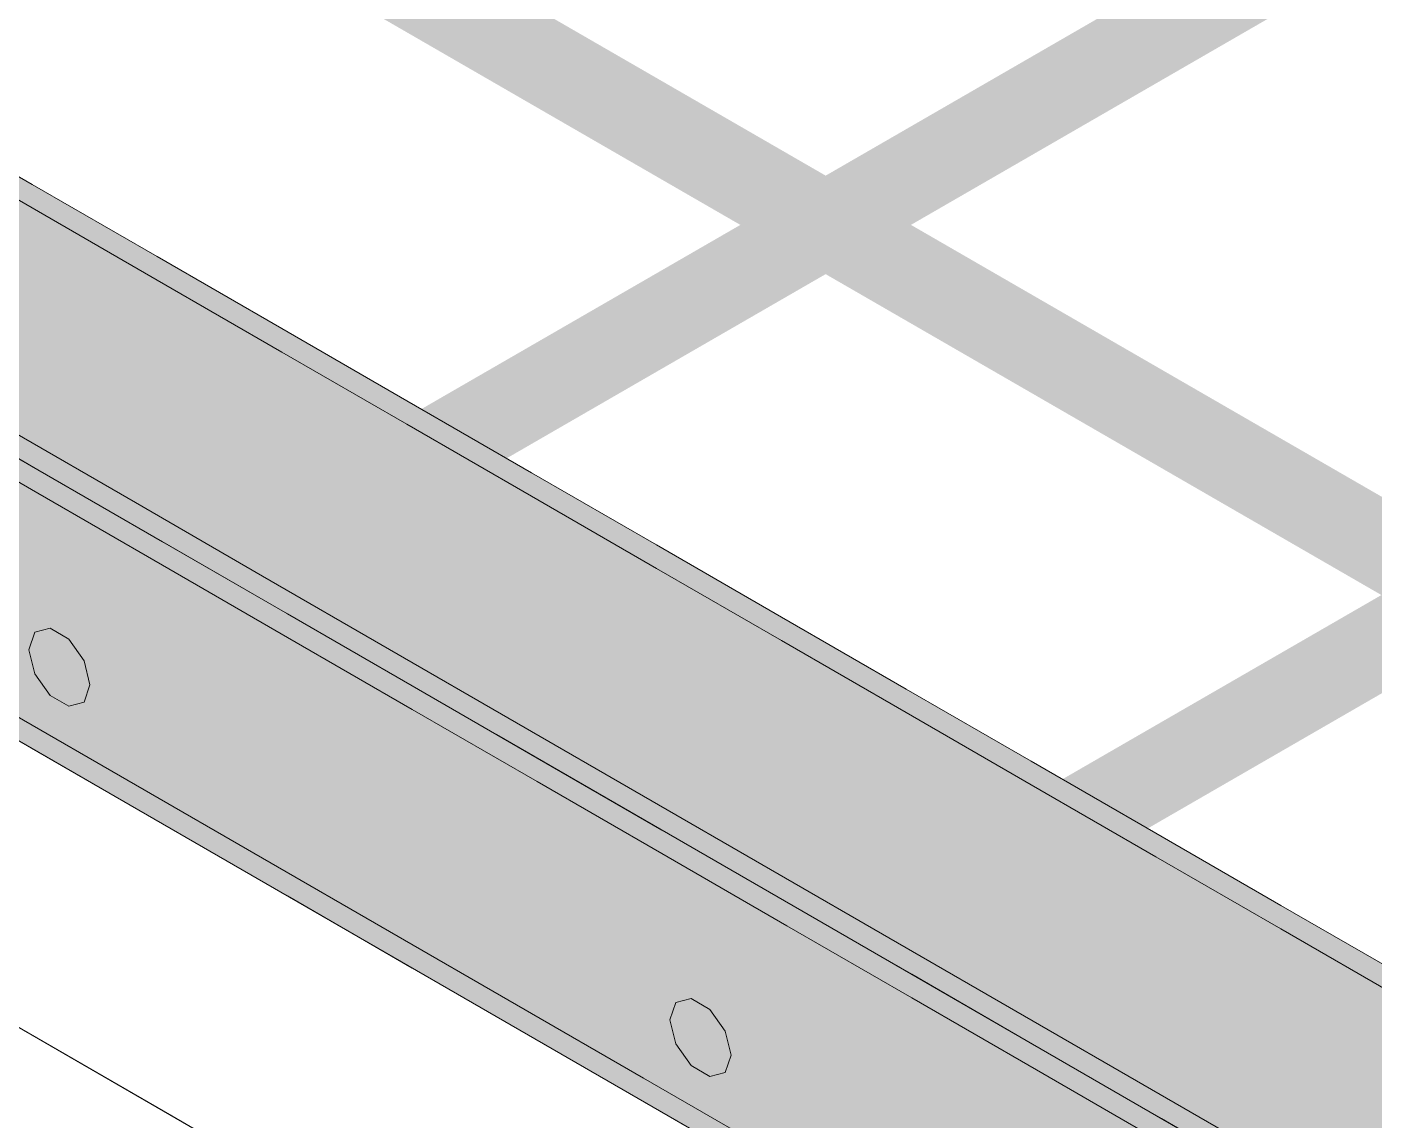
# Model space of a CAD drawing. Header units: metres. Extents: x 349021 to 349543, y 9281040 to 9281959.
# Drawn here: x 349206.9025 to 349207.2665, y 9281041.4445 to 9281041.7398 of the extents above; entities that cross this region are included whole.
import ezdxf

# ---------------------------------------------------------------- set-up
doc = ezdxf.new("R2010")
doc.units = ezdxf.units.M
doc.header["$LTSCALE"] = 0.25
doc.layers.add('ISO-3D', color=7, linetype='CONTINUOUS', lineweight=13)
doc.layers.add('ISO-3D-ARISTAS', color=250, linetype='CONTINUOUS', lineweight=13)

msp = doc.modelspace()

# ---------------------------------------------------------------- linework, layer by layer
at = {"layer": 'ISO-3D', "true_color": 0x7c4f34}
for points in [[(349207.05505, 9281041.73487), (349207.04995, 9281041.73192), (349206.97244, 9281041.78256), (349206.96734, 9281041.77962)], [(349206.90073, 9281041.77274), (349206.90582, 9281041.7698), (349206.81812, 9281041.72505), (349206.82322, 9281041.7221)], [(349207.23914, 9281041.76812), (349207.24424, 9281041.76518), (349207.15654, 9281041.72043), (349207.16163, 9281041.71749)], [(349207.04995, 9281041.71381), (349207.05505, 9281041.71675), (349206.96734, 9281041.7615), (349206.97244, 9281041.76444)], [(349206.90582, 9281041.75168), (349206.90073, 9281041.75462), (349206.82322, 9281041.70399), (349206.81812, 9281041.70693)], [(349207.24424, 9281041.74706), (349207.23914, 9281041.75001), (349207.16163, 9281041.69937), (349207.15654, 9281041.70231)], [(349207.13765, 9281041.68717), (349207.13255, 9281041.68423), (349207.05505, 9281041.73487), (349207.04995, 9281041.73192)], [(349207.15654, 9281041.72043), (349207.16163, 9281041.71749), (349207.07393, 9281041.67274), (349207.07903, 9281041.6698)], [(349207.13255, 9281041.66611), (349207.13765, 9281041.66906), (349207.04995, 9281041.71381), (349207.05505, 9281041.71675)], [(349207.16163, 9281041.69937), (349207.15654, 9281041.70231), (349207.07903, 9281041.65168), (349207.07393, 9281041.65462)], [(349207.22026, 9281041.63948), (349207.21516, 9281041.63654), (349207.13765, 9281041.68717), (349207.13255, 9281041.68423)], [(349207.07393, 9281041.67274), (349207.07903, 9281041.6698), (349206.99133, 9281041.62505), (349206.99642, 9281041.6221)], [(349207.21516, 9281041.61842), (349207.22026, 9281041.62136), (349207.13255, 9281041.66611), (349207.13765, 9281041.66906)], [(349207.07903, 9281041.65168), (349207.07393, 9281041.65462), (349206.99642, 9281041.60399), (349206.99133, 9281041.60693)], [(349207.30286, 9281041.59179), (349207.29777, 9281041.58885), (349207.22026, 9281041.63948), (349207.21516, 9281041.63654)], [(349206.96445, 9281041.58717), (349206.95935, 9281041.58423), (349206.88184, 9281041.63487), (349206.87674, 9281041.63192)], [(349206.99133, 9281041.62505), (349206.99642, 9281041.6221), (349206.90872, 9281041.57736), (349206.91382, 9281041.57441)], [(349207.29777, 9281041.57073), (349207.30286, 9281041.57367), (349207.21516, 9281041.61842), (349207.22026, 9281041.62136)], [(349207.32974, 9281041.62043), (349207.33484, 9281041.61749), (349207.24714, 9281041.57274), (349207.25223, 9281041.5698)], [(349206.95935, 9281041.56611), (349206.96445, 9281041.56906), (349206.87674, 9281041.61381), (349206.88184, 9281041.61675)], [(349206.99642, 9281041.60399), (349206.99133, 9281041.60693), (349206.91382, 9281041.55629), (349206.90872, 9281041.55924)], [(349207.33484, 9281041.59937), (349207.32974, 9281041.60231), (349207.25223, 9281041.55168), (349207.24714, 9281041.55462)], [(349207.04705, 9281041.53948), (349207.04195, 9281041.53654), (349206.96445, 9281041.58717), (349206.95935, 9281041.58423)], [(349207.24714, 9281041.57274), (349207.25223, 9281041.5698), (349207.16453, 9281041.52505), (349207.16963, 9281041.5221)], [(349207.04195, 9281041.51842), (349207.04705, 9281041.52136), (349206.95935, 9281041.56611), (349206.96445, 9281041.56906)], [(349207.25223, 9281041.55168), (349207.24714, 9281041.55462), (349207.16963, 9281041.50399), (349207.16453, 9281041.50693)], [(349207.12966, 9281041.49179), (349207.12456, 9281041.48885), (349207.04705, 9281041.53948), (349207.04195, 9281041.53654)], [(349207.16453, 9281041.52505), (349207.16963, 9281041.5221), (349207.08193, 9281041.47736), (349207.08702, 9281041.47441)], [(349207.12456, 9281041.47073), (349207.12966, 9281041.47367), (349207.04195, 9281041.51842), (349207.04705, 9281041.52136)], [(349207.16963, 9281041.50399), (349207.16453, 9281041.50693), (349207.08702, 9281041.45629), (349207.08193, 9281041.45924)], [(349207.21226, 9281041.4441), (349207.20717, 9281041.44115), (349207.12966, 9281041.49179), (349207.12456, 9281041.48885)], [(349207.20717, 9281041.42304), (349207.21226, 9281041.42598), (349207.12456, 9281041.47073), (349207.12966, 9281041.47367)]]:
    msp.add_solid(points, dxfattribs=at)
at = {"layer": 'ISO-3D', "true_color": 0x603d28}
for points in [[(349207.05917, 9281041.73379), (349207.05505, 9281041.73487), (349206.97657, 9281041.78148), (349206.97244, 9281041.78256)], [(349207.06075, 9281041.7291), (349207.05917, 9281041.73379), (349206.97814, 9281041.77679), (349206.97657, 9281041.78148)], [(349207.04425, 9281041.71957), (349207.04582, 9281041.71488), (349206.96164, 9281041.76727), (349206.96322, 9281041.76258)], [(349207.04582, 9281041.71488), (349207.04995, 9281041.71381), (349206.96322, 9281041.76258), (349206.96734, 9281041.7615)], [(349207.14178, 9281041.6861), (349207.13765, 9281041.68717), (349207.05917, 9281041.73379), (349207.05505, 9281041.73487)], [(349207.14335, 9281041.68141), (349207.14178, 9281041.6861), (349207.06075, 9281041.7291), (349207.05917, 9281041.73379)], [(349207.12685, 9281041.67188), (349207.12843, 9281041.66719), (349207.04425, 9281041.71957), (349207.04582, 9281041.71488)], [(349207.12843, 9281041.66719), (349207.13255, 9281041.66611), (349207.04582, 9281041.71488), (349207.04995, 9281041.71381)], [(349207.22438, 9281041.6384), (349207.22026, 9281041.63948), (349207.14178, 9281041.6861), (349207.13765, 9281041.68717)], [(349207.22596, 9281041.63371), (349207.22438, 9281041.6384), (349207.14335, 9281041.68141), (349207.14178, 9281041.6861)], [(349207.20946, 9281041.62419), (349207.21104, 9281041.6195), (349207.12685, 9281041.67188), (349207.12843, 9281041.66719)], [(349207.21104, 9281041.6195), (349207.21516, 9281041.61842), (349207.12843, 9281041.66719), (349207.13255, 9281041.66611)], [(349207.30699, 9281041.59071), (349207.30286, 9281041.59179), (349207.22438, 9281041.6384), (349207.22026, 9281041.63948)], [(349207.30856, 9281041.58602), (349207.30699, 9281041.59071), (349207.22596, 9281041.63371), (349207.22438, 9281041.6384)], [(349206.96857, 9281041.5861), (349206.96445, 9281041.58717), (349206.88597, 9281041.63379), (349206.88184, 9281041.63487)], [(349206.97015, 9281041.58141), (349206.96857, 9281041.5861), (349206.88754, 9281041.6291), (349206.88597, 9281041.63379)], [(349207.29207, 9281041.5765), (349207.29364, 9281041.57181), (349207.20946, 9281041.62419), (349207.21104, 9281041.6195)], [(349206.95365, 9281041.57188), (349206.95523, 9281041.56719), (349206.87104, 9281041.61957), (349206.87262, 9281041.61488)], [(349207.29364, 9281041.57181), (349207.29777, 9281041.57073), (349207.21104, 9281041.6195), (349207.21516, 9281041.61842)], [(349206.95523, 9281041.56719), (349206.95935, 9281041.56611), (349206.87262, 9281041.61488), (349206.87674, 9281041.61381)], [(349207.05118, 9281041.5384), (349207.04705, 9281041.53948), (349206.96857, 9281041.5861), (349206.96445, 9281041.58717)], [(349207.05275, 9281041.53371), (349207.05118, 9281041.5384), (349206.97015, 9281041.58141), (349206.96857, 9281041.5861)], [(349207.03626, 9281041.52419), (349207.03783, 9281041.5195), (349206.95365, 9281041.57188), (349206.95523, 9281041.56719)], [(349207.03783, 9281041.5195), (349207.04195, 9281041.51842), (349206.95523, 9281041.56719), (349206.95935, 9281041.56611)], [(349207.13378, 9281041.49071), (349207.12966, 9281041.49179), (349207.05118, 9281041.5384), (349207.04705, 9281041.53948)], [(349207.13536, 9281041.48602), (349207.13378, 9281041.49071), (349207.05275, 9281041.53371), (349207.05118, 9281041.5384)], [(349207.11886, 9281041.4765), (349207.12044, 9281041.47181), (349207.03626, 9281041.52419), (349207.03783, 9281041.5195)], [(349207.12044, 9281041.47181), (349207.12456, 9281041.47073), (349207.03783, 9281041.5195), (349207.04195, 9281041.51842)], [(349207.21639, 9281041.44302), (349207.21226, 9281041.4441), (349207.13378, 9281041.49071), (349207.12966, 9281041.49179)], [(349207.21796, 9281041.43833), (349207.21639, 9281041.44302), (349207.13536, 9281041.48602), (349207.13378, 9281041.49071)], [(349207.20147, 9281041.4288), (349207.20304, 9281041.42412), (349207.11886, 9281041.4765), (349207.12044, 9281041.47181)], [(349207.20304, 9281041.42412), (349207.20717, 9281041.42304), (349207.12044, 9281041.47181), (349207.12456, 9281041.47073)]]:
    msp.add_solid(points, dxfattribs=at)
at = {"layer": 'ISO-3D', "true_color": 0x865538}
for points in [[(349207.04995, 9281041.73192), (349207.04582, 9281041.72608), (349206.96734, 9281041.77962), (349206.96322, 9281041.77377)], [(349207.05505, 9281041.71675), (349207.05917, 9281041.72259), (349206.97244, 9281041.76444), (349206.97657, 9281041.77028)], [(349207.13255, 9281041.68423), (349207.12843, 9281041.67839), (349207.04995, 9281041.73192), (349207.04582, 9281041.72608)], [(349207.13765, 9281041.66906), (349207.14178, 9281041.6749), (349207.05505, 9281041.71675), (349207.05917, 9281041.72259)], [(349207.21516, 9281041.63654), (349207.21104, 9281041.6307), (349207.13255, 9281041.68423), (349207.12843, 9281041.67839)], [(349207.22026, 9281041.62136), (349207.22438, 9281041.62721), (349207.13765, 9281041.66906), (349207.14178, 9281041.6749)], [(349207.29777, 9281041.58885), (349207.29364, 9281041.58301), (349207.21516, 9281041.63654), (349207.21104, 9281041.6307)], [(349206.95935, 9281041.58423), (349206.95523, 9281041.57839), (349206.87674, 9281041.63192), (349206.87262, 9281041.62608)], [(349207.30286, 9281041.57367), (349207.30699, 9281041.57951), (349207.22026, 9281041.62136), (349207.22438, 9281041.62721)], [(349206.96445, 9281041.56906), (349206.96857, 9281041.5749), (349206.88184, 9281041.61675), (349206.88597, 9281041.62259)], [(349207.04195, 9281041.53654), (349207.03783, 9281041.5307), (349206.95935, 9281041.58423), (349206.95523, 9281041.57839)], [(349207.04705, 9281041.52136), (349207.05118, 9281041.52721), (349206.96445, 9281041.56906), (349206.96857, 9281041.5749)], [(349207.12456, 9281041.48885), (349207.12044, 9281041.48301), (349207.04195, 9281041.53654), (349207.03783, 9281041.5307)], [(349207.12966, 9281041.47367), (349207.13378, 9281041.47951), (349207.04705, 9281041.52136), (349207.05118, 9281041.52721)], [(349207.20717, 9281041.44115), (349207.20304, 9281041.43531), (349207.12456, 9281041.48885), (349207.12044, 9281041.48301)], [(349207.21226, 9281041.42598), (349207.21639, 9281041.43182), (349207.12966, 9281041.47367), (349207.13378, 9281041.47951)]]:
    msp.add_solid(points, dxfattribs=at)
at = {"layer": 'ISO-3D', "true_color": 0x7b4f34}
for points in [[(349207.05917, 9281041.72259), (349207.06075, 9281041.7291), (349206.97657, 9281041.77028), (349206.97814, 9281041.77679)], [(349207.04582, 9281041.72608), (349207.04425, 9281041.71957), (349206.96322, 9281041.77377), (349206.96164, 9281041.76727)], [(349207.14178, 9281041.6749), (349207.14335, 9281041.68141), (349207.05917, 9281041.72259), (349207.06075, 9281041.7291)], [(349207.12843, 9281041.67839), (349207.12685, 9281041.67188), (349207.04582, 9281041.72608), (349207.04425, 9281041.71957)], [(349207.22438, 9281041.62721), (349207.22596, 9281041.63371), (349207.14178, 9281041.6749), (349207.14335, 9281041.68141)], [(349207.21104, 9281041.6307), (349207.20946, 9281041.62419), (349207.12843, 9281041.67839), (349207.12685, 9281041.67188)], [(349207.30699, 9281041.57951), (349207.30856, 9281041.58602), (349207.22438, 9281041.62721), (349207.22596, 9281041.63371)], [(349207.29364, 9281041.58301), (349207.29207, 9281041.5765), (349207.21104, 9281041.6307), (349207.20946, 9281041.62419)], [(349206.95523, 9281041.57839), (349206.95365, 9281041.57188), (349206.87262, 9281041.62608), (349206.87104, 9281041.61957)], [(349206.96857, 9281041.5749), (349206.97015, 9281041.58141), (349206.88597, 9281041.62259), (349206.88754, 9281041.6291)], [(349207.03783, 9281041.5307), (349207.03626, 9281041.52419), (349206.95523, 9281041.57839), (349206.95365, 9281041.57188)], [(349207.05118, 9281041.52721), (349207.05275, 9281041.53371), (349206.96857, 9281041.5749), (349206.97015, 9281041.58141)], [(349207.13378, 9281041.47951), (349207.13536, 9281041.48602), (349207.05118, 9281041.52721), (349207.05275, 9281041.53371)], [(349207.12044, 9281041.48301), (349207.11886, 9281041.4765), (349207.03783, 9281041.5307), (349207.03626, 9281041.52419)], [(349207.21639, 9281041.43182), (349207.21796, 9281041.43833), (349207.13378, 9281041.47951), (349207.13536, 9281041.48602)], [(349207.20304, 9281041.43531), (349207.20147, 9281041.4288), (349207.12044, 9281041.48301), (349207.11886, 9281041.4765)]]:
    msp.add_solid(points, dxfattribs=at)
at = {"layer": 'ISO-3D', "true_color": 0x7f5135}
for points in [[(349206.90582, 9281041.7698), (349206.90995, 9281041.76396), (349206.82322, 9281041.7221), (349206.82734, 9281041.71626)], [(349207.24424, 9281041.76518), (349207.24836, 9281041.75934), (349207.16163, 9281041.71749), (349207.16576, 9281041.71165)], [(349207.23914, 9281041.75001), (349207.23502, 9281041.75585), (349207.15654, 9281041.70231), (349207.15241, 9281041.70816)], [(349207.16163, 9281041.71749), (349207.16576, 9281041.71165), (349207.07903, 9281041.6698), (349207.08315, 9281041.66396)], [(349207.15654, 9281041.70231), (349207.15241, 9281041.70816), (349207.07393, 9281041.65462), (349207.06981, 9281041.66046)], [(349207.07903, 9281041.6698), (349207.08315, 9281041.66396), (349206.99642, 9281041.6221), (349207.00055, 9281041.61626)], [(349207.07393, 9281041.65462), (349207.06981, 9281041.66046), (349206.99133, 9281041.60693), (349206.9872, 9281041.61277)], [(349206.99642, 9281041.6221), (349207.00055, 9281041.61626), (349206.91382, 9281041.57441), (349206.91794, 9281041.56857)], [(349207.33484, 9281041.61749), (349207.33896, 9281041.61165), (349207.25223, 9281041.5698), (349207.25636, 9281041.56396)], [(349206.99133, 9281041.60693), (349206.9872, 9281041.61277), (349206.90872, 9281041.55924), (349206.9046, 9281041.56508)], [(349207.32974, 9281041.60231), (349207.32562, 9281041.60816), (349207.24714, 9281041.55462), (349207.24301, 9281041.56046)], [(349207.25223, 9281041.5698), (349207.25636, 9281041.56396), (349207.16963, 9281041.5221), (349207.17375, 9281041.51626)], [(349207.24714, 9281041.55462), (349207.24301, 9281041.56046), (349207.16453, 9281041.50693), (349207.16041, 9281041.51277)], [(349207.16963, 9281041.5221), (349207.17375, 9281041.51626), (349207.08702, 9281041.47441), (349207.09115, 9281041.46857)], [(349207.16453, 9281041.50693), (349207.16041, 9281041.51277), (349207.08193, 9281041.45924), (349207.0778, 9281041.46508)]]:
    msp.add_solid(points, dxfattribs=at)
at = {"layer": 'ISO-3D', "true_color": 0x67422b}
for points in [[(349207.23502, 9281041.76705), (349207.23914, 9281041.76812), (349207.15241, 9281041.71935), (349207.15654, 9281041.72043)], [(349206.90995, 9281041.75276), (349206.90582, 9281041.75168), (349206.82734, 9281041.70507), (349206.82322, 9281041.70399)], [(349207.24836, 9281041.74814), (349207.24424, 9281041.74706), (349207.16576, 9281041.70045), (349207.16163, 9281041.69937)], [(349207.15241, 9281041.71935), (349207.15654, 9281041.72043), (349207.06981, 9281041.67166), (349207.07393, 9281041.67274)], [(349207.16576, 9281041.70045), (349207.16163, 9281041.69937), (349207.08315, 9281041.65276), (349207.07903, 9281041.65168)], [(349207.06981, 9281041.67166), (349207.07393, 9281041.67274), (349206.9872, 9281041.62397), (349206.99133, 9281041.62505)], [(349207.08315, 9281041.65276), (349207.07903, 9281041.65168), (349207.00055, 9281041.60507), (349206.99642, 9281041.60399)], [(349206.9872, 9281041.62397), (349206.99133, 9281041.62505), (349206.9046, 9281041.57628), (349206.90872, 9281041.57736)], [(349207.32562, 9281041.61935), (349207.32974, 9281041.62043), (349207.24301, 9281041.57166), (349207.24714, 9281041.57274)], [(349207.00055, 9281041.60507), (349206.99642, 9281041.60399), (349206.91794, 9281041.55737), (349206.91382, 9281041.55629)], [(349207.33896, 9281041.60045), (349207.33484, 9281041.59937), (349207.25636, 9281041.55276), (349207.25223, 9281041.55168)], [(349207.24301, 9281041.57166), (349207.24714, 9281041.57274), (349207.16041, 9281041.52397), (349207.16453, 9281041.52505)], [(349207.25636, 9281041.55276), (349207.25223, 9281041.55168), (349207.17375, 9281041.50507), (349207.16963, 9281041.50399)], [(349207.16041, 9281041.52397), (349207.16453, 9281041.52505), (349207.0778, 9281041.47628), (349207.08193, 9281041.47736)], [(349207.17375, 9281041.50507), (349207.16963, 9281041.50399), (349207.09115, 9281041.45737), (349207.08702, 9281041.45629)]]:
    msp.add_solid(points, dxfattribs=at)
at = {"layer": 'ISO-3D', "true_color": 0x70472f}
for points in [[(349206.90995, 9281041.76396), (349206.91152, 9281041.75745), (349206.82734, 9281041.71626), (349206.82892, 9281041.70975)], [(349207.23502, 9281041.75585), (349207.23344, 9281041.76236), (349207.15241, 9281041.70816), (349207.15084, 9281041.71466)], [(349207.24836, 9281041.75934), (349207.24994, 9281041.75283), (349207.16576, 9281041.71165), (349207.16733, 9281041.70514)], [(349207.15241, 9281041.70816), (349207.15084, 9281041.71466), (349207.06981, 9281041.66046), (349207.06823, 9281041.66697)], [(349207.16576, 9281041.71165), (349207.16733, 9281041.70514), (349207.08315, 9281041.66396), (349207.08473, 9281041.65745)], [(349207.06981, 9281041.66046), (349207.06823, 9281041.66697), (349206.9872, 9281041.61277), (349206.98563, 9281041.61928)], [(349207.08315, 9281041.66396), (349207.08473, 9281041.65745), (349207.00055, 9281041.61626), (349207.00212, 9281041.60975)], [(349206.9872, 9281041.61277), (349206.98563, 9281041.61928), (349206.9046, 9281041.56508), (349206.90302, 9281041.57159)], [(349207.00055, 9281041.61626), (349207.00212, 9281041.60975), (349206.91794, 9281041.56857), (349206.91952, 9281041.56206)], [(349207.32562, 9281041.60816), (349207.32404, 9281041.61466), (349207.24301, 9281041.56046), (349207.24144, 9281041.56697)], [(349207.33896, 9281041.61165), (349207.34054, 9281041.60514), (349207.25636, 9281041.56396), (349207.25793, 9281041.55745)], [(349207.24301, 9281041.56046), (349207.24144, 9281041.56697), (349207.16041, 9281041.51277), (349207.15883, 9281041.51928)], [(349207.25636, 9281041.56396), (349207.25793, 9281041.55745), (349207.17375, 9281041.51626), (349207.17533, 9281041.50975)], [(349207.16041, 9281041.51277), (349207.15883, 9281041.51928), (349207.0778, 9281041.46508), (349207.07623, 9281041.47159)], [(349207.17375, 9281041.51626), (349207.17533, 9281041.50975), (349207.09115, 9281041.46857), (349207.09272, 9281041.46206)]]:
    msp.add_solid(points, dxfattribs=at)
at = {"layer": 'ISO-3D', "true_color": 0x553624}
for points in [[(349207.23344, 9281041.76236), (349207.23502, 9281041.76705), (349207.15084, 9281041.71466), (349207.15241, 9281041.71935)], [(349206.91152, 9281041.75745), (349206.90995, 9281041.75276), (349206.82892, 9281041.70975), (349206.82734, 9281041.70507)], [(349207.24994, 9281041.75283), (349207.24836, 9281041.74814), (349207.16733, 9281041.70514), (349207.16576, 9281041.70045)], [(349207.15084, 9281041.71466), (349207.15241, 9281041.71935), (349207.06823, 9281041.66697), (349207.06981, 9281041.67166)], [(349207.16733, 9281041.70514), (349207.16576, 9281041.70045), (349207.08473, 9281041.65745), (349207.08315, 9281041.65276)], [(349207.06823, 9281041.66697), (349207.06981, 9281041.67166), (349206.98563, 9281041.61928), (349206.9872, 9281041.62397)], [(349207.08473, 9281041.65745), (349207.08315, 9281041.65276), (349207.00212, 9281041.60975), (349207.00055, 9281041.60507)], [(349206.98563, 9281041.61928), (349206.9872, 9281041.62397), (349206.90302, 9281041.57159), (349206.9046, 9281041.57628)], [(349207.32404, 9281041.61466), (349207.32562, 9281041.61935), (349207.24144, 9281041.56697), (349207.24301, 9281041.57166)], [(349207.00212, 9281041.60975), (349207.00055, 9281041.60507), (349206.91952, 9281041.56206), (349206.91794, 9281041.55737)], [(349207.34054, 9281041.60514), (349207.33896, 9281041.60045), (349207.25793, 9281041.55745), (349207.25636, 9281041.55276)], [(349207.24144, 9281041.56697), (349207.24301, 9281041.57166), (349207.15883, 9281041.51928), (349207.16041, 9281041.52397)], [(349207.25793, 9281041.55745), (349207.25636, 9281041.55276), (349207.17533, 9281041.50975), (349207.17375, 9281041.50507)], [(349207.15883, 9281041.51928), (349207.16041, 9281041.52397), (349207.07623, 9281041.47159), (349207.0778, 9281041.47628)], [(349207.17533, 9281041.50975), (349207.17375, 9281041.50507), (349207.09272, 9281041.46206), (349207.09115, 9281041.45737)]]:
    msp.add_solid(points, dxfattribs=at)
at = {"layer": 'ISO-3D', "true_color": 0x2b2e35}
for points in [[(349206.90391, 9281041.69728), (349206.87366, 9281041.67981), (349206.87017, 9281041.71675), (349206.83992, 9281041.69929)], [(349206.90391, 9281041.69093), (349206.87091, 9281041.67188), (349206.87017, 9281041.7104), (349206.83717, 9281041.69135)], [(349206.93764, 9281041.6778), (349206.9074, 9281041.66034), (349206.90391, 9281041.69728), (349206.87366, 9281041.67981)], [(349206.93764, 9281041.67145), (349206.90465, 9281041.6524), (349206.90391, 9281041.69093), (349206.87091, 9281041.67188)], [(349206.9074, 9281041.66034), (349206.87715, 9281041.64287), (349206.87366, 9281041.67981), (349206.84341, 9281041.66235)], [(349206.97138, 9281041.65832), (349206.94113, 9281041.64086), (349206.93764, 9281041.6778), (349206.9074, 9281041.66034)], [(349206.90465, 9281041.6524), (349206.87165, 9281041.63335), (349206.87091, 9281041.67188), (349206.83791, 9281041.65283)], [(349206.97138, 9281041.65197), (349206.93838, 9281041.63292), (349206.93764, 9281041.67145), (349206.90465, 9281041.6524)], [(349206.94113, 9281041.64086), (349206.91089, 9281041.6234), (349206.9074, 9281041.66034), (349206.87715, 9281041.64287)], [(349207.00511, 9281041.63884), (349206.97487, 9281041.62138), (349206.97138, 9281041.65832), (349206.94113, 9281041.64086)], [(349206.93838, 9281041.63292), (349206.90539, 9281041.61387), (349206.90465, 9281041.6524), (349206.87165, 9281041.63335)], [(349207.00511, 9281041.63249), (349206.97212, 9281041.61344), (349206.97138, 9281041.65197), (349206.93838, 9281041.63292)], [(349206.91089, 9281041.6234), (349206.90539, 9281041.62022), (349206.87715, 9281041.64287), (349206.87165, 9281041.6397)], [(349206.97487, 9281041.62138), (349206.94462, 9281041.60392), (349206.94113, 9281041.64086), (349206.91089, 9281041.6234)], [(349207.03885, 9281041.61937), (349207.0086, 9281041.6019), (349207.00511, 9281041.63884), (349206.97487, 9281041.62138)], [(349206.97212, 9281041.61344), (349206.93912, 9281041.59439), (349206.93838, 9281041.63292), (349206.90539, 9281041.61387)], [(349207.03885, 9281041.61302), (349207.00585, 9281041.59397), (349207.00511, 9281041.63249), (349206.97212, 9281041.61344)], [(349206.94462, 9281041.60392), (349206.93912, 9281041.60074), (349206.91089, 9281041.6234), (349206.90539, 9281041.62022)], [(349207.0086, 9281041.6019), (349206.97836, 9281041.58444), (349206.97487, 9281041.62138), (349206.94462, 9281041.60392)], [(349207.07258, 9281041.59989), (349207.04234, 9281041.58243), (349207.03885, 9281041.61937), (349207.0086, 9281041.6019)], [(349207.00585, 9281041.59397), (349206.97286, 9281041.57492), (349206.97212, 9281041.61344), (349206.93912, 9281041.59439)], [(349207.07258, 9281041.59354), (349207.03959, 9281041.57449), (349207.03885, 9281041.61302), (349207.00585, 9281041.59397)], [(349206.97836, 9281041.58444), (349206.97286, 9281041.58127), (349206.94462, 9281041.60392), (349206.93912, 9281041.60074)], [(349207.04234, 9281041.58243), (349207.01209, 9281041.56496), (349207.0086, 9281041.6019), (349206.97836, 9281041.58444)], [(349207.10632, 9281041.58041), (349207.07607, 9281041.56295), (349207.07258, 9281041.59989), (349207.04234, 9281041.58243)], [(349207.03959, 9281041.57449), (349207.00659, 9281041.55544), (349207.00585, 9281041.59397), (349206.97286, 9281041.57492)], [(349207.10632, 9281041.57406), (349207.07333, 9281041.55501), (349207.07258, 9281041.59354), (349207.03959, 9281041.57449)], [(349207.01209, 9281041.56496), (349207.00659, 9281041.56179), (349206.97836, 9281041.58444), (349206.97286, 9281041.58127)], [(349207.07607, 9281041.56295), (349207.04583, 9281041.54549), (349207.04234, 9281041.58243), (349207.01209, 9281041.56496)], [(349207.14006, 9281041.56093), (349207.10981, 9281041.54347), (349207.10632, 9281041.58041), (349207.07607, 9281041.56295)], [(349207.07333, 9281041.55501), (349207.04033, 9281041.53596), (349207.03959, 9281041.57449), (349207.00659, 9281041.55544)], [(349207.14006, 9281041.55458), (349207.10706, 9281041.53553), (349207.10632, 9281041.57406), (349207.07333, 9281041.55501)], [(349207.04583, 9281041.54549), (349207.04033, 9281041.54231), (349207.01209, 9281041.56496), (349207.00659, 9281041.56179)], [(349207.10981, 9281041.54347), (349207.07956, 9281041.52601), (349207.07607, 9281041.56295), (349207.04583, 9281041.54549)], [(349207.17379, 9281041.54146), (349207.14355, 9281041.52399), (349207.14006, 9281041.56093), (349207.10981, 9281041.54347)], [(349206.93182, 9281041.53511), (349206.92633, 9281041.53193), (349206.89751, 9281041.55492), (349206.89201, 9281041.55175)], [(349207.10706, 9281041.53553), (349207.07407, 9281041.51648), (349207.07333, 9281041.55501), (349207.04033, 9281041.53596)], [(349207.17379, 9281041.53511), (349207.1408, 9281041.51606), (349207.14006, 9281041.55458), (349207.10706, 9281041.53553)], [(349207.07956, 9281041.52601), (349207.07407, 9281041.52283), (349207.04583, 9281041.54549), (349207.04033, 9281041.54231)], [(349207.14355, 9281041.52399), (349207.1133, 9281041.50653), (349207.10981, 9281041.54347), (349207.07956, 9281041.52601)], [(349207.20753, 9281041.52198), (349207.17728, 9281041.50452), (349207.17379, 9281041.54146), (349207.14355, 9281041.52399)], [(349206.96614, 9281041.51529), (349206.96064, 9281041.51212), (349206.93182, 9281041.53511), (349206.92633, 9281041.53193)], [(349207.1408, 9281041.51606), (349207.1078, 9281041.49701), (349207.10706, 9281041.53553), (349207.07407, 9281041.51648)], [(349207.20753, 9281041.51563), (349207.17453, 9281041.49658), (349207.17379, 9281041.53511), (349207.1408, 9281041.51606)], [(349207.1133, 9281041.50653), (349207.1078, 9281041.50336), (349207.07956, 9281041.52601), (349207.07407, 9281041.52283)], [(349207.17728, 9281041.50452), (349207.14704, 9281041.48705), (349207.14355, 9281041.52399), (349207.1133, 9281041.50653)], [(349207.24126, 9281041.5025), (349207.21102, 9281041.48504), (349207.20753, 9281041.52198), (349207.17728, 9281041.50452)], [(349207.00046, 9281041.49548), (349206.99496, 9281041.49231), (349206.96614, 9281041.51529), (349206.96064, 9281041.51212)], [(349207.17453, 9281041.49658), (349207.14154, 9281041.47753), (349207.1408, 9281041.51606), (349207.1078, 9281041.49701)], [(349207.24126, 9281041.49615), (349207.20827, 9281041.4771), (349207.20753, 9281041.51563), (349207.17453, 9281041.49658)], [(349207.14704, 9281041.48705), (349207.14154, 9281041.48388), (349207.1133, 9281041.50653), (349207.1078, 9281041.50336)], [(349207.21102, 9281041.48504), (349207.18077, 9281041.46758), (349207.17728, 9281041.50452), (349207.14704, 9281041.48705)], [(349207.275, 9281041.48302), (349207.24475, 9281041.46556), (349207.24126, 9281041.5025), (349207.21102, 9281041.48504)], [(349207.03478, 9281041.47567), (349207.02928, 9281041.47249), (349207.00046, 9281041.49548), (349206.99496, 9281041.49231)], [(349207.20827, 9281041.4771), (349207.17527, 9281041.45805), (349207.17453, 9281041.49658), (349207.14154, 9281041.47753)], [(349207.275, 9281041.47667), (349207.242, 9281041.45762), (349207.24126, 9281041.49615), (349207.20827, 9281041.4771)], [(349207.18077, 9281041.46758), (349207.17527, 9281041.4644), (349207.14704, 9281041.48705), (349207.14154, 9281041.48388)], [(349207.24475, 9281041.46556), (349207.21451, 9281041.4481), (349207.21102, 9281041.48504), (349207.18077, 9281041.46758)], [(349207.30525, 9281041.46556), (349207.275, 9281041.4481), (349207.275, 9281041.48302), (349207.24475, 9281041.46556)], [(349207.242, 9281041.45762), (349207.20901, 9281041.43857), (349207.20827, 9281041.4771), (349207.17527, 9281041.45805)], [(349207.308, 9281041.45762), (349207.275, 9281041.43857), (349207.275, 9281041.47667), (349207.242, 9281041.45762)], [(349207.06909, 9281041.45585), (349207.0636, 9281041.45268), (349207.03478, 9281041.47567), (349207.02928, 9281041.47249)], [(349207.21451, 9281041.4481), (349207.20901, 9281041.44492), (349207.18077, 9281041.46758), (349207.17527, 9281041.4644)], [(349207.275, 9281041.4481), (349207.24475, 9281041.43064), (349207.24475, 9281041.46556), (349207.21451, 9281041.4481)], [(349207.10341, 9281041.43604), (349207.09791, 9281041.43287), (349207.06909, 9281041.45585), (349207.0636, 9281041.45268)], [(349207.275, 9281041.43857), (349207.242, 9281041.41952), (349207.242, 9281041.45762), (349207.20901, 9281041.43857)], [(349207.24475, 9281041.43064), (349207.23925, 9281041.42746), (349207.21451, 9281041.4481), (349207.20901, 9281041.44492)], [(349207.30525, 9281041.43064), (349207.275, 9281041.41317), (349207.275, 9281041.4481), (349207.24475, 9281041.43064)]]:
    msp.add_solid(points, dxfattribs=at)
at = {"layer": 'ISO-3D', "true_color": 0x262a30}
for points in [[(349206.90391, 9281041.69093), (349206.87017, 9281041.7104), (349206.90391, 9281041.69728), (349206.87017, 9281041.71675)], [(349206.93764, 9281041.67145), (349206.90391, 9281041.69093), (349206.93764, 9281041.6778), (349206.90391, 9281041.69728)], [(349206.97138, 9281041.65197), (349206.93764, 9281041.67145), (349206.97138, 9281041.65832), (349206.93764, 9281041.6778)], [(349207.00511, 9281041.63249), (349206.97138, 9281041.65197), (349207.00511, 9281041.63884), (349206.97138, 9281041.65832)], [(349206.90539, 9281041.61387), (349206.87165, 9281041.63335), (349206.90539, 9281041.62022), (349206.87165, 9281041.6397)], [(349207.03885, 9281041.61302), (349207.00511, 9281041.63249), (349207.03885, 9281041.61937), (349207.00511, 9281041.63884)], [(349206.90539, 9281041.57895), (349206.87165, 9281041.59842), (349206.90539, 9281041.61387), (349206.87165, 9281041.63335)], [(349206.93182, 9281041.57321), (349206.89751, 9281041.59302), (349206.93182, 9281041.61131), (349206.89751, 9281041.63112)], [(349206.93912, 9281041.59439), (349206.90539, 9281041.61387), (349206.93912, 9281041.60074), (349206.90539, 9281041.62022)], [(349207.07258, 9281041.59354), (349207.03885, 9281041.61302), (349207.07258, 9281041.59989), (349207.03885, 9281041.61937)], [(349206.93912, 9281041.55947), (349206.90539, 9281041.57895), (349206.93912, 9281041.59439), (349206.90539, 9281041.61387)], [(349206.96614, 9281041.55339), (349206.93182, 9281041.57321), (349206.96614, 9281041.59149), (349206.93182, 9281041.61131)], [(349206.97286, 9281041.57492), (349206.93912, 9281041.59439), (349206.97286, 9281041.58127), (349206.93912, 9281041.60074)], [(349206.90539, 9281041.54402), (349206.87165, 9281041.5635), (349206.90539, 9281041.57895), (349206.87165, 9281041.59842)], [(349207.10632, 9281041.57406), (349207.07258, 9281041.59354), (349207.10632, 9281041.58041), (349207.07258, 9281041.59989)], [(349206.93182, 9281041.53511), (349206.89751, 9281041.55492), (349206.93182, 9281041.57321), (349206.89751, 9281041.59302)], [(349206.97286, 9281041.53999), (349206.93912, 9281041.55947), (349206.97286, 9281041.57492), (349206.93912, 9281041.59439)], [(349207.00046, 9281041.53358), (349206.96614, 9281041.55339), (349207.00046, 9281041.57168), (349206.96614, 9281041.59149)], [(349206.93912, 9281041.52454), (349206.90539, 9281041.54402), (349206.93912, 9281041.55947), (349206.90539, 9281041.57895)], [(349207.00659, 9281041.55544), (349206.97286, 9281041.57492), (349207.00659, 9281041.56179), (349206.97286, 9281041.58127)], [(349207.14006, 9281041.55458), (349207.10632, 9281041.57406), (349207.14006, 9281041.56093), (349207.10632, 9281041.58041)], [(349207.00659, 9281041.52051), (349206.97286, 9281041.53999), (349207.00659, 9281041.55544), (349206.97286, 9281041.57492)], [(349206.96614, 9281041.51529), (349206.93182, 9281041.53511), (349206.96614, 9281041.55339), (349206.93182, 9281041.57321)], [(349207.03478, 9281041.51377), (349207.00046, 9281041.53358), (349207.03478, 9281041.55187), (349207.00046, 9281041.57168)], [(349207.04033, 9281041.53596), (349207.00659, 9281041.55544), (349207.04033, 9281041.54231), (349207.00659, 9281041.56179)], [(349207.17379, 9281041.53511), (349207.14006, 9281041.55458), (349207.17379, 9281041.54146), (349207.14006, 9281041.56093)], [(349206.97286, 9281041.50507), (349206.93912, 9281041.52454), (349206.97286, 9281041.53999), (349206.93912, 9281041.55947)], [(349207.00046, 9281041.49548), (349206.96614, 9281041.51529), (349207.00046, 9281041.53358), (349206.96614, 9281041.55339)], [(349207.04033, 9281041.50104), (349207.00659, 9281041.52051), (349207.04033, 9281041.53596), (349207.00659, 9281041.55544)], [(349207.06909, 9281041.49395), (349207.03478, 9281041.51377), (349207.06909, 9281041.53205), (349207.03478, 9281041.55187)], [(349207.07407, 9281041.51648), (349207.04033, 9281041.53596), (349207.07407, 9281041.52283), (349207.04033, 9281041.54231)], [(349207.00659, 9281041.48559), (349206.97286, 9281041.50507), (349207.00659, 9281041.52051), (349206.97286, 9281041.53999)], [(349207.20753, 9281041.51563), (349207.17379, 9281041.53511), (349207.20753, 9281041.52198), (349207.17379, 9281041.54146)], [(349207.07407, 9281041.48156), (349207.04033, 9281041.50104), (349207.07407, 9281041.51648), (349207.04033, 9281041.53596)], [(349207.03478, 9281041.47567), (349207.00046, 9281041.49548), (349207.03478, 9281041.51377), (349207.00046, 9281041.53358)], [(349207.10341, 9281041.47414), (349207.06909, 9281041.49395), (349207.10341, 9281041.51224), (349207.06909, 9281041.53205)], [(349207.04033, 9281041.46611), (349207.00659, 9281041.48559), (349207.04033, 9281041.50104), (349207.00659, 9281041.52051)], [(349207.1078, 9281041.49701), (349207.07407, 9281041.51648), (349207.1078, 9281041.50336), (349207.07407, 9281041.52283)], [(349207.24126, 9281041.49615), (349207.20753, 9281041.51563), (349207.24126, 9281041.5025), (349207.20753, 9281041.52198)], [(349207.1078, 9281041.46208), (349207.07407, 9281041.48156), (349207.1078, 9281041.49701), (349207.07407, 9281041.51648)], [(349207.06909, 9281041.45585), (349207.03478, 9281041.47567), (349207.06909, 9281041.49395), (349207.03478, 9281041.51377)], [(349207.13773, 9281041.45433), (349207.10341, 9281041.47414), (349207.13773, 9281041.49243), (349207.10341, 9281041.51224)], [(349207.14154, 9281041.47753), (349207.1078, 9281041.49701), (349207.14154, 9281041.48388), (349207.1078, 9281041.50336)], [(349207.275, 9281041.47667), (349207.24126, 9281041.49615), (349207.275, 9281041.48302), (349207.24126, 9281041.5025)], [(349207.07407, 9281041.44663), (349207.04033, 9281041.46611), (349207.07407, 9281041.48156), (349207.04033, 9281041.50104)], [(349207.14154, 9281041.4426), (349207.1078, 9281041.46208), (349207.14154, 9281041.47753), (349207.1078, 9281041.49701)], [(349207.10341, 9281041.43604), (349207.06909, 9281041.45585), (349207.10341, 9281041.47414), (349207.06909, 9281041.49395)], [(349207.17205, 9281041.43451), (349207.13773, 9281041.45433), (349207.17205, 9281041.47261), (349207.13773, 9281041.49243)], [(349207.17527, 9281041.45805), (349207.14154, 9281041.47753), (349207.17527, 9281041.4644), (349207.14154, 9281041.48388)], [(349207.1078, 9281041.42716), (349207.07407, 9281041.44663), (349207.1078, 9281041.46208), (349207.07407, 9281041.48156)], [(349207.17527, 9281041.42313), (349207.14154, 9281041.4426), (349207.17527, 9281041.45805), (349207.14154, 9281041.47753)], [(349207.13773, 9281041.41623), (349207.10341, 9281041.43604), (349207.13773, 9281041.45433), (349207.10341, 9281041.47414)], [(349207.20636, 9281041.4147), (349207.17205, 9281041.43451), (349207.20636, 9281041.4528), (349207.17205, 9281041.47261)], [(349207.14154, 9281041.40768), (349207.1078, 9281041.42716), (349207.14154, 9281041.4426), (349207.1078, 9281041.46208)], [(349207.20901, 9281041.43857), (349207.17527, 9281041.45805), (349207.20901, 9281041.44492), (349207.17527, 9281041.4644)], [(349207.20901, 9281041.40365), (349207.17527, 9281041.42313), (349207.20901, 9281041.43857), (349207.17527, 9281041.45805)], [(349207.17205, 9281041.39641), (349207.13773, 9281041.41623), (349207.17205, 9281041.43451), (349207.13773, 9281041.45433)], [(349207.24068, 9281041.39489), (349207.20636, 9281041.4147), (349207.24068, 9281041.43299), (349207.20636, 9281041.4528)], [(349207.23925, 9281041.42111), (349207.20901, 9281041.43857), (349207.23925, 9281041.42746), (349207.20901, 9281041.44492)]]:
    msp.add_solid(points, dxfattribs=at)
at = {"layer": 'ISO-3D', "true_color": 0x6f472f}
for points in [[(349206.91127, 9281041.56682), (349206.90302, 9281041.57159), (349206.9046, 9281041.57628)], [(349206.91127, 9281041.56682), (349206.9046, 9281041.57628), (349206.90872, 9281041.57736)], [(349206.91127, 9281041.56682), (349206.90872, 9281041.57736), (349206.91382, 9281041.57441)], [(349206.91127, 9281041.56682), (349206.9046, 9281041.56508), (349206.90302, 9281041.57159)], [(349206.91127, 9281041.56682), (349206.91382, 9281041.57441), (349206.91794, 9281041.56857)], [(349206.91127, 9281041.56682), (349206.91794, 9281041.56857), (349206.91952, 9281041.56206)], [(349206.91127, 9281041.56682), (349206.90872, 9281041.55924), (349206.9046, 9281041.56508)], [(349206.91127, 9281041.56682), (349206.91382, 9281041.55629), (349206.90872, 9281041.55924)], [(349206.91127, 9281041.56682), (349206.91794, 9281041.55737), (349206.91382, 9281041.55629)], [(349206.91127, 9281041.56682), (349206.91952, 9281041.56206), (349206.91794, 9281041.55737)], [(349207.08447, 9281041.46682), (349207.0778, 9281041.47628), (349207.08193, 9281041.47736)], [(349207.08447, 9281041.46682), (349207.08193, 9281041.47736), (349207.08702, 9281041.47441)], [(349207.08447, 9281041.46682), (349207.07623, 9281041.47159), (349207.0778, 9281041.47628)], [(349207.08447, 9281041.46682), (349207.08702, 9281041.47441), (349207.09115, 9281041.46857)], [(349207.08447, 9281041.46682), (349207.0778, 9281041.46508), (349207.07623, 9281041.47159)], [(349207.08447, 9281041.46682), (349207.08193, 9281041.45924), (349207.0778, 9281041.46508)], [(349207.08447, 9281041.46682), (349207.08702, 9281041.45629), (349207.08193, 9281041.45924)], [(349207.08447, 9281041.46682), (349207.09115, 9281041.46857), (349207.09272, 9281041.46206)], [(349207.08447, 9281041.46682), (349207.09115, 9281041.45737), (349207.08702, 9281041.45629)], [(349207.08447, 9281041.46682), (349207.09272, 9281041.46206), (349207.09115, 9281041.45737)]]:
    msp.add_solid(points, dxfattribs=at)
at = {"layer": 'ISO-3D-ARISTAS', "color": 250}
for p, q in [((349206.87017, 9281041.71675), (349206.90391, 9281041.69728)), ((349206.87017, 9281041.71675), (349206.90391, 9281041.69728)), ((349206.90391, 9281041.69093), (349206.87017, 9281041.7104)), ((349206.87017, 9281041.7104), (349206.90391, 9281041.69093)), ((349206.90391, 9281041.69728), (349206.93764, 9281041.6778)), ((349206.90391, 9281041.69728), (349206.93764, 9281041.6778)), ((349206.93764, 9281041.67145), (349206.90391, 9281041.69093)), ((349206.90391, 9281041.69093), (349206.93764, 9281041.67145)), ((349206.93764, 9281041.6778), (349206.97138, 9281041.65832)), ((349206.93764, 9281041.6778), (349206.97138, 9281041.65832)), ((349206.97138, 9281041.65197), (349206.93764, 9281041.67145)), ((349206.93764, 9281041.67145), (349206.97138, 9281041.65197)), ((349206.97138, 9281041.65832), (349207.00511, 9281041.63884)), ((349206.97138, 9281041.65832), (349207.00511, 9281041.63884)), ((349207.00511, 9281041.63249), (349206.97138, 9281041.65197)), ((349206.97138, 9281041.65197), (349207.00511, 9281041.63249)), ((349207.02935, 9281041.54865), (349206.86048, 9281041.64615)), ((349206.86048, 9281041.64615), (349207.02935, 9281041.54865)), ((349206.90539, 9281041.62022), (349206.87165, 9281041.6397)), ((349206.87165, 9281041.6397), (349206.90539, 9281041.62022)), ((349207.00511, 9281041.63884), (349207.03885, 9281041.61937)), ((349207.00511, 9281041.63884), (349207.03885, 9281041.61937)), ((349206.90539, 9281041.61387), (349206.87165, 9281041.63335)), ((349206.89751, 9281041.63112), (349206.93182, 9281041.61131)), ((349207.03885, 9281041.61302), (349207.00511, 9281041.63249)), ((349207.00511, 9281041.63249), (349207.03885, 9281041.61302)), ((349206.90539, 9281041.62022), (349206.93912, 9281041.60074)), ((349206.93912, 9281041.60074), (349206.90539, 9281041.62022)), ((349207.03885, 9281041.61937), (349207.07258, 9281041.59989)), ((349207.03885, 9281041.61937), (349207.07258, 9281041.59989)), ((349206.93912, 9281041.59439), (349206.90539, 9281041.61387)), ((349206.93182, 9281041.61131), (349206.96614, 9281041.59149)), ((349207.07258, 9281041.59354), (349207.03885, 9281041.61302)), ((349207.03885, 9281041.61302), (349207.07258, 9281041.59354)), ((349206.93912, 9281041.60074), (349206.97286, 9281041.58127)), ((349206.97286, 9281041.58127), (349206.93912, 9281041.60074)), ((349207.07258, 9281041.59989), (349207.10632, 9281041.58041)), ((349207.07258, 9281041.59989), (349207.10632, 9281041.58041)), ((349206.97286, 9281041.57492), (349206.93912, 9281041.59439)), ((349207.10632, 9281041.57406), (349207.07258, 9281041.59354)), ((349207.07258, 9281041.59354), (349207.10632, 9281041.57406)), ((349206.96614, 9281041.59149), (349207.00046, 9281041.57168)), ((349206.97286, 9281041.58127), (349207.00659, 9281041.56179)), ((349207.00659, 9281041.56179), (349206.97286, 9281041.58127)), ((349207.10632, 9281041.58041), (349207.14006, 9281041.56093)), ((349207.10632, 9281041.58041), (349207.14006, 9281041.56093)), ((349206.9046, 9281041.57628), (349206.90302, 9281041.57159)), ((349206.90302, 9281041.57159), (349206.9046, 9281041.57628)), ((349206.90872, 9281041.57736), (349206.9046, 9281041.57628)), ((349206.9046, 9281041.57628), (349206.90872, 9281041.57736)), ((349206.91382, 9281041.57441), (349206.90872, 9281041.57736)), ((349206.90872, 9281041.57736), (349206.91382, 9281041.57441)), ((349207.00659, 9281041.55544), (349206.97286, 9281041.57492)), ((349206.90302, 9281041.57159), (349206.9046, 9281041.56508)), ((349206.9046, 9281041.56508), (349206.90302, 9281041.57159)), ((349206.91794, 9281041.56857), (349206.91382, 9281041.57441)), ((349206.91382, 9281041.57441), (349206.91794, 9281041.56857)), ((349207.00046, 9281041.57168), (349207.03478, 9281041.55187)), ((349207.14006, 9281041.55458), (349207.10632, 9281041.57406)), ((349207.10632, 9281041.57406), (349207.14006, 9281041.55458)), ((349206.91952, 9281041.56206), (349206.91794, 9281041.56857)), ((349206.91794, 9281041.56857), (349206.91952, 9281041.56206)), ((349206.9046, 9281041.56508), (349206.90872, 9281041.55924)), ((349206.90872, 9281041.55924), (349206.9046, 9281041.56508)), ((349206.90539, 9281041.54402), (349206.87165, 9281041.5635)), ((349206.91794, 9281041.55737), (349206.91952, 9281041.56206)), ((349206.91952, 9281041.56206), (349206.91794, 9281041.55737)), ((349207.00659, 9281041.56179), (349207.04033, 9281041.54231)), ((349207.04033, 9281041.54231), (349207.00659, 9281041.56179)), ((349207.14006, 9281041.56093), (349207.17379, 9281041.54146)), ((349207.14006, 9281041.56093), (349207.17379, 9281041.54146)), ((349206.90872, 9281041.55924), (349206.91382, 9281041.55629)), ((349206.91382, 9281041.55629), (349206.90872, 9281041.55924)), ((349206.91382, 9281041.55629), (349206.91794, 9281041.55737)), ((349206.91794, 9281041.55737), (349206.91382, 9281041.55629)), ((349206.89751, 9281041.55492), (349206.93182, 9281041.53511)), ((349206.93182, 9281041.53511), (349206.89751, 9281041.55492)), ((349207.04033, 9281041.53596), (349207.00659, 9281041.55544)), ((349207.17379, 9281041.53511), (349207.14006, 9281041.55458)), ((349207.14006, 9281041.55458), (349207.17379, 9281041.53511)), ((349206.92633, 9281041.53193), (349206.89201, 9281041.55175)), ((349207.03478, 9281041.55187), (349207.06909, 9281041.53205)), ((349207.11595, 9281041.49865), (349207.02935, 9281041.54865)), ((349207.02935, 9281041.54865), (349207.11595, 9281041.49865)), ((349206.94163, 9281041.44565), (349206.77494, 9281041.54188)), ((349206.93912, 9281041.52454), (349206.90539, 9281041.54402)), ((349207.04033, 9281041.54231), (349207.07407, 9281041.52283)), ((349207.07407, 9281041.52283), (349207.04033, 9281041.54231)), ((349207.17379, 9281041.54146), (349207.20753, 9281041.52198)), ((349207.17379, 9281041.54146), (349207.20753, 9281041.52198)), ((349206.93182, 9281041.53511), (349206.96614, 9281041.51529)), ((349206.96614, 9281041.51529), (349206.93182, 9281041.53511)), ((349207.07407, 9281041.51648), (349207.04033, 9281041.53596)), ((349207.20753, 9281041.51563), (349207.17379, 9281041.53511)), ((349207.17379, 9281041.53511), (349207.20753, 9281041.51563)), ((349206.96064, 9281041.51212), (349206.92633, 9281041.53193)), ((349207.06909, 9281041.53205), (349207.10341, 9281041.51224)), ((349206.97286, 9281041.50507), (349206.93912, 9281041.52454)), ((349207.07407, 9281041.52283), (349207.1078, 9281041.50336)), ((349207.1078, 9281041.50336), (349207.07407, 9281041.52283)), ((349207.20753, 9281041.52198), (349207.24126, 9281041.5025)), ((349207.20753, 9281041.52198), (349207.24126, 9281041.5025)), ((349207.1078, 9281041.49701), (349207.07407, 9281041.51648)), ((349206.96614, 9281041.51529), (349207.00046, 9281041.49548)), ((349207.00046, 9281041.49548), (349206.96614, 9281041.51529)), ((349207.24126, 9281041.49615), (349207.20753, 9281041.51563)), ((349207.20753, 9281041.51563), (349207.24126, 9281041.49615)), ((349206.99496, 9281041.49231), (349206.96064, 9281041.51212)), ((349207.10341, 9281041.51224), (349207.13773, 9281041.49243)), ((349207.00659, 9281041.48559), (349206.97286, 9281041.50507)), ((349207.1078, 9281041.50336), (349207.14154, 9281041.48388)), ((349207.14154, 9281041.48388), (349207.1078, 9281041.50336)), ((349207.24126, 9281041.5025), (349207.275, 9281041.48302)), ((349207.24126, 9281041.5025), (349207.275, 9281041.48302)), ((349207.275, 9281041.40682), (349207.11595, 9281041.49865)), ((349207.11595, 9281041.49865), (349207.275, 9281041.40682)), ((349207.00046, 9281041.49548), (349207.03478, 9281041.47567)), ((349207.03478, 9281041.47567), (349207.00046, 9281041.49548)), ((349207.14154, 9281041.47753), (349207.1078, 9281041.49701)), ((349207.275, 9281041.47667), (349207.24126, 9281041.49615)), ((349207.24126, 9281041.49615), (349207.275, 9281041.47667)), ((349207.02935, 9281041.395), (349206.86048, 9281041.4925)), ((349207.02928, 9281041.47249), (349206.99496, 9281041.49231)), ((349207.13773, 9281041.49243), (349207.17205, 9281041.47261)), ((349207.04033, 9281041.46611), (349207.00659, 9281041.48559)), ((349207.14154, 9281041.48388), (349207.17527, 9281041.4644)), ((349207.17527, 9281041.4644), (349207.14154, 9281041.48388)), ((349207.08193, 9281041.47736), (349207.0778, 9281041.47628)), ((349207.0778, 9281041.47628), (349207.08193, 9281041.47736)), ((349207.08702, 9281041.47441), (349207.08193, 9281041.47736)), ((349207.08193, 9281041.47736), (349207.08702, 9281041.47441)), ((349207.17527, 9281041.45805), (349207.14154, 9281041.47753)), ((349207.03478, 9281041.47567), (349207.06909, 9281041.45585)), ((349207.06909, 9281041.45585), (349207.03478, 9281041.47567)), ((349207.0778, 9281041.47628), (349207.07623, 9281041.47159)), ((349207.07623, 9281041.47159), (349207.0778, 9281041.47628)), ((349207.09115, 9281041.46857), (349207.08702, 9281041.47441)), ((349207.08702, 9281041.47441), (349207.09115, 9281041.46857)), ((349207.0636, 9281041.45268), (349207.02928, 9281041.47249)), ((349207.07623, 9281041.47159), (349207.0778, 9281041.46508)), ((349207.0778, 9281041.46508), (349207.07623, 9281041.47159)), ((349207.17205, 9281041.47261), (349207.20636, 9281041.4528)), ((349207.07407, 9281041.44663), (349207.04033, 9281041.46611)), ((349207.09272, 9281041.46206), (349207.09115, 9281041.46857)), ((349207.09115, 9281041.46857), (349207.09272, 9281041.46206)), ((349207.0778, 9281041.46508), (349207.08193, 9281041.45924)), ((349207.08193, 9281041.45924), (349207.0778, 9281041.46508)), ((349207.09115, 9281041.45737), (349207.09272, 9281041.46206)), ((349207.09272, 9281041.46206), (349207.09115, 9281041.45737)), ((349207.17527, 9281041.4644), (349207.20901, 9281041.44492)), ((349207.20901, 9281041.44492), (349207.17527, 9281041.4644)), ((349207.08193, 9281041.45924), (349207.08702, 9281041.45629)), ((349207.08702, 9281041.45629), (349207.08193, 9281041.45924)), ((349207.06909, 9281041.45585), (349207.10341, 9281041.43604)), ((349207.10341, 9281041.43604), (349207.06909, 9281041.45585)), ((349207.08702, 9281041.45629), (349207.09115, 9281041.45737)), ((349207.09115, 9281041.45737), (349207.08702, 9281041.45629)), ((349207.20901, 9281041.43857), (349207.17527, 9281041.45805)), ((349207.09791, 9281041.43287), (349207.0636, 9281041.45268)), ((349207.20636, 9281041.4528), (349207.24068, 9281041.43299)), ((349207.10831, 9281041.34941), (349206.94163, 9281041.44565)), ((349207.1078, 9281041.42716), (349207.07407, 9281041.44663)), ((349207.23925, 9281041.42746), (349207.20901, 9281041.44492)), ((349207.20901, 9281041.44492), (349207.23925, 9281041.42746))]:
    msp.add_line(p, q, dxfattribs=at)

doc.saveas('drawing.dxf')
